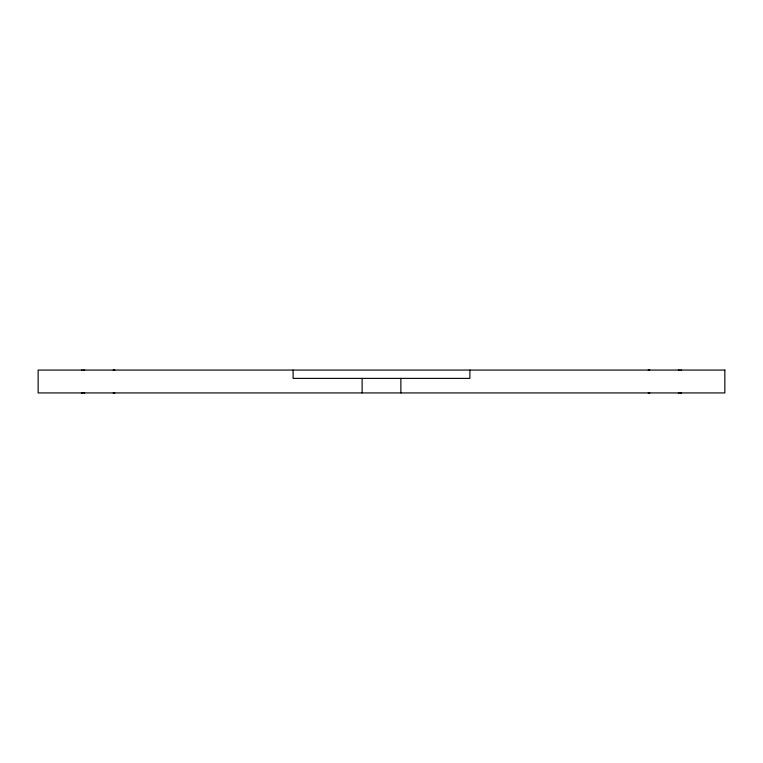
<?xml version="1.0" encoding="UTF-8"?>
<svg xmlns="http://www.w3.org/2000/svg" width="763" height="763" viewBox="0 0 763 763"><rect width="100%" height="100%" fill="white"/><g stroke="black" fill="none" stroke-linecap="round" stroke-linejoin="round"><path stroke-width="1.14" d="M114.803 370.065L113.21 370.065M114.803 392.935L113.21 392.935M81.622 370.065L82.156 370.065M83.711 370.065L84.664 370.065M678.336 370.065L679.289 370.065M680.844 370.065L681.378 370.065M83.711 392.935L84.664 392.935M678.336 392.935L679.289 392.935M649.79 370.065L648.197 370.065M649.79 392.935L648.197 392.935M469.894 370.065L469.894 378.381L293.106 378.381L293.106 370.065M400.871 378.381L400.871 392.935M362.129 378.381L362.129 392.935M724.85 370.065L38.15 370.065L38.15 392.935L724.85 392.935L724.85 370.065M82.156 392.935L81.622 392.935L82.156 392.935M681.378 392.935L680.844 392.935L681.378 392.935"/></g></svg>
